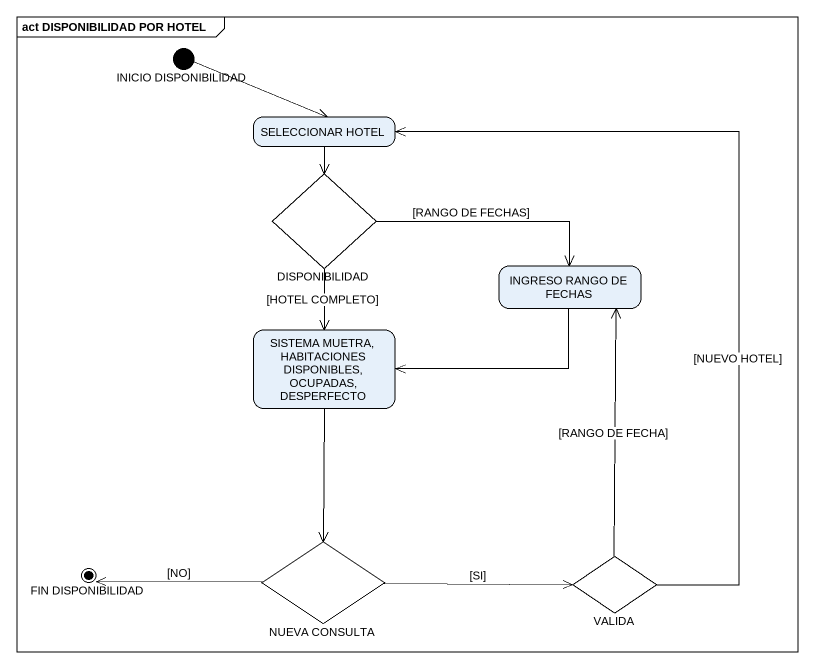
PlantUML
@startuml
mainframe act DISPONIBILIDAD POR HOTEL
hide empty description
state "INICIO DISPONIBILIDAD" as INICIO_DISPONIBILIDAD <<start>>
state "SELECCIONAR HOTEL" as SELECCIONAR_HOTEL
state DISPONIBILIDAD <<choice>>
state "INGRESO RANGO DE FECHAS" as INGRESO_RANGO_DE_FECHAS
state "SISTEMA MUETRA, HABITACIONES DISPONIBLES, OCUPADAS, DESPERFECTO" as SISTEMA_MUETRA_HABITACIONES
state "FIN DISPONIBILIDAD" as FIN_DISPONIBILIDAD <<end>>
state "NUEVA CONSULTA" as NUEVA_CONSULTA <<choice>>
state VALIDA <<choice>>
INICIO_DISPONIBILIDAD -right-> SELECCIONAR_HOTEL
SELECCIONAR_HOTEL --> DISPONIBILIDAD
DISPONIBILIDAD -right-> INGRESO_RANGO_DE_FECHAS : [RANGO DE FECHAS]
DISPONIBILIDAD --> SISTEMA_MUETRA_HABITACIONES : [HOTEL COMPLETO]
INGRESO_RANGO_DE_FECHAS -left-> SISTEMA_MUETRA_HABITACIONES
SISTEMA_MUETRA_HABITACIONES --> NUEVA_CONSULTA
NUEVA_CONSULTA -left-> FIN_DISPONIBILIDAD : [NO]
NUEVA_CONSULTA -right-> VALIDA : [SI]
VALIDA -up-> SELECCIONAR_HOTEL : [NUEVO HOTEL]
VALIDA -up-> INGRESO_RANGO_DE_FECHAS : [RANGO DE FECHA]
@enduml
